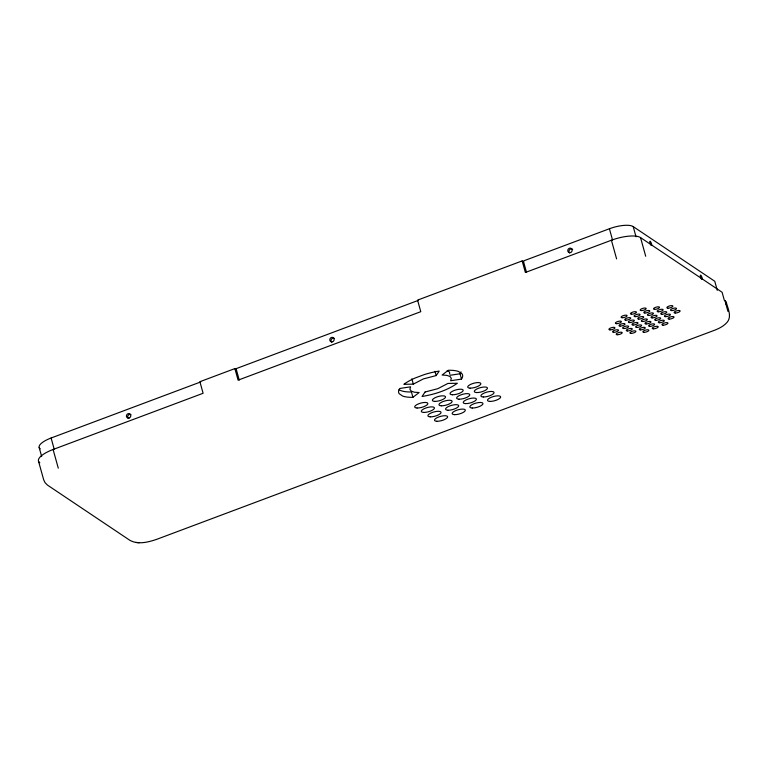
<?xml version="1.0" encoding="UTF-8"?>
<svg xmlns="http://www.w3.org/2000/svg" width="768" height="768" viewBox="0 0 768 768"><rect width="100%" height="100%" fill="white"/><g stroke="black" fill="none" stroke-linecap="round" stroke-linejoin="round"><path stroke-width="1.15" d="M449.75 374.17L449.472 372.019L447.197 370.493M436.176 375.571L439.2 371.088A33.139 10.627 -15.5 0 0 424.243 374.602L414.845 378.125A33.139 10.627 -15.5 0 0 403.891 384.326L413.328 384.134L423.36 378.922L436.176 375.571L434.986 371.299M412.915 397.315L419.165 392.544L414.384 392.218L411.187 391.075L409.891 389.213L410.63 386.822L399.725 388.474A33.139 10.627 -15.5 0 0 399.197 393.734L402.71 396.086A33.139 10.627 -15.5 0 0 412.915 397.315L411.437 391.978A33.139 10.627 -15.5 0 1 401.232 390.749L399.101 389.712M239.242 380.083L236.333 369.562L234.874 368.592L199.891 381.706L203.107 393.274L53.098 449.491A23.395 7.498 -15.5 0 0 39.821 462.749M526.531 272.4L523.613 261.888L522.163 260.918L417.571 300.115L420.778 311.683L238.09 380.16L234.874 368.592M40.253 448.838A19.104 6.125 -15.5 0 1 51.101 438.01L200.746 381.917M418.416 300.336L236.438 368.544L236.333 369.562M717.274 290.323L714.758 281.261L633.197 226.589A19.104 6.125 -15.5 0 0 609.408 228.749L523.718 260.861L523.613 261.888M726.106 304.435A23.395 7.498 -15.5 0 0 724.982 300.71L724.32 300.269L722.102 292.262L640.531 237.59A23.395 7.498 -15.5 0 0 611.414 240.23L525.37 272.477L522.163 260.918M450.221 375.254L460.032 373.766A33.139 10.627 -15.5 0 0 460.992 371.837M461.51 379.104L450.614 380.755L451.344 378.365L450.058 376.502L446.861 375.36L442.08 375.034L448.33 370.262A33.139 10.627 -15.5 0 1 458.534 371.491L462.038 373.843A33.139 10.627 -15.5 0 1 461.51 379.104L460.032 373.766M38.486 461.107L43.67 479.789L45.12 482.755L47.52 485.126L129.715 540.211C137.962 544.925 148.128 542.208 156.557 539.395L714.557 330.25C719.126 328.493 723.706 326.16 726.998 322.445C732.144 316.637 727.901 308.63 726.307 302.362M135.744 542.438L139.229 542.707M724.982 300.71L727.939 311.386M640.531 237.59L645.715 256.272M633.197 226.589L636.019 236.784M609.408 228.749L612.557 240.067M611.414 240.23L616.598 258.912M411.84 378.797L413.328 384.134M51.101 438.01L54.24 449.338M53.098 449.491L58.282 468.182M39.168 447.494L41.674 456.557M128.266 418.378A2.342 2.141 -56.2 0 1 130.886 414.557M651.13 245.357A2.342 0.586 69.5 0 1 650.88 245.021M650.621 244.57A2.342 0.586 69.5 0 1 649.795 241.459A2.342 0.586 69.5 0 1 651.072 242.65A2.342 0.586 69.5 0 1 651.667 245.549M701.674 279.245A2.342 0.586 69.5 0 1 700.339 275.933A2.342 0.586 69.5 0 1 701.28 275.875A2.342 0.586 69.5 0 1 702.288 279.206M331.632 342.163A2.342 2.141 -56.2 0 1 334.253 338.333M569.616 252.96A2.342 2.141 -56.2 0 1 569.587 249.754A2.342 2.141 -56.2 0 1 572.698 249.446M425.069 392.006L422.045 396.49C434.458 394.358 446.966 390.595 457.354 383.261L447.917 383.443L437.875 388.656L425.069 392.006M436.877 421.277A6.826 2.189 -15.5 0 0 447.581 417.264A6.826 2.189 -15.5 0 0 438.768 416.947A6.826 2.189 -15.5 0 0 436.877 421.277M454.541 414.653A6.826 2.189 -15.5 0 0 465.254 410.64A6.826 2.189 -15.5 0 0 456.432 410.323A6.826 2.189 -15.5 0 0 454.541 414.653M472.205 408.029A6.826 2.189 -15.5 0 0 482.918 404.016A6.826 2.189 -15.5 0 0 474.096 403.699A6.826 2.189 -15.5 0 0 472.205 408.029M489.878 401.405A6.826 2.189 -15.5 0 0 500.592 397.392A6.826 2.189 -15.5 0 0 491.77 397.075A6.826 2.189 -15.5 0 0 489.878 401.405M483.283 396.989A6.826 2.189 -15.5 0 0 493.987 392.966A6.826 2.189 -15.5 0 0 485.165 392.659A6.826 2.189 -15.5 0 0 483.283 396.989M465.61 403.613A6.826 2.189 -15.5 0 0 476.323 399.59A6.826 2.189 -15.5 0 0 467.501 399.283A6.826 2.189 -15.5 0 0 465.61 403.613M447.946 410.227A6.826 2.189 -15.5 0 0 458.65 406.214A6.826 2.189 -15.5 0 0 449.837 405.898A6.826 2.189 -15.5 0 0 447.946 410.227M430.272 416.851A6.826 2.189 -15.5 0 0 440.986 412.838A6.826 2.189 -15.5 0 0 432.163 412.522A6.826 2.189 -15.5 0 0 430.272 416.851M423.677 412.426A6.826 2.189 -15.5 0 0 434.381 408.413A6.826 2.189 -15.5 0 0 425.568 408.096A6.826 2.189 -15.5 0 0 423.677 412.426M441.341 405.811A6.826 2.189 -15.5 0 0 452.054 401.789A6.826 2.189 -15.5 0 0 443.232 401.482A6.826 2.189 -15.5 0 0 441.341 405.811M459.014 399.187A6.826 2.189 -15.5 0 0 469.718 395.174A6.826 2.189 -15.5 0 0 460.906 394.858A6.826 2.189 -15.5 0 0 459.014 399.187M476.678 392.563A6.826 2.189 -15.5 0 0 487.392 388.55A6.826 2.189 -15.5 0 0 478.57 388.234A6.826 2.189 -15.5 0 0 476.678 392.563M470.083 388.138A6.826 2.189 -15.5 0 0 480.787 384.125A6.826 2.189 -15.5 0 0 471.974 383.808A6.826 2.189 -15.5 0 0 470.083 388.138M452.41 394.762A6.826 2.189 -15.5 0 0 463.123 390.749A6.826 2.189 -15.5 0 0 454.301 390.432A6.826 2.189 -15.5 0 0 452.41 394.762M434.746 401.386A6.826 2.189 -15.5 0 0 445.459 397.373A6.826 2.189 -15.5 0 0 436.637 397.056A6.826 2.189 -15.5 0 0 434.746 401.386M417.072 408.01A6.826 2.189 -15.5 0 0 427.786 403.987A6.826 2.189 -15.5 0 0 418.963 403.68A6.826 2.189 -15.5 0 0 417.072 408.01M643.958 332.314A3.12 0.998 -15.5 0 0 648.854 330.48A3.12 0.998 -15.5 0 0 644.822 330.336A3.12 0.998 -15.5 0 0 643.958 332.314M653.309 328.81A3.12 0.998 -15.5 0 0 658.205 326.976A3.12 0.998 -15.5 0 0 654.173 326.832A3.12 0.998 -15.5 0 0 653.309 328.81M663.024 325.162A3.12 0.998 -15.5 0 0 667.92 323.328A3.12 0.998 -15.5 0 0 663.888 323.184A3.12 0.998 -15.5 0 0 663.024 325.162M669.12 319.085A3.12 0.998 -15.5 0 0 674.016 317.251A3.12 0.998 -15.5 0 0 669.984 317.107A3.12 0.998 -15.5 0 0 669.12 319.085M659.395 322.733A3.12 0.998 -15.5 0 0 664.291 320.899A3.12 0.998 -15.5 0 0 660.259 320.755A3.12 0.998 -15.5 0 0 659.395 322.733M649.68 326.371A3.12 0.998 -15.5 0 0 654.576 324.538A3.12 0.998 -15.5 0 0 650.544 324.394A3.12 0.998 -15.5 0 0 649.68 326.371M640.33 329.875A3.12 0.998 -15.5 0 0 645.226 328.042A3.12 0.998 -15.5 0 0 641.194 327.898A3.12 0.998 -15.5 0 0 640.33 329.875M630.979 333.379A3.12 0.998 -15.5 0 0 635.875 331.546A3.12 0.998 -15.5 0 0 631.843 331.402A3.12 0.998 -15.5 0 0 630.979 333.379M617.261 334.733A3.12 0.998 -15.5 0 0 622.166 332.899A3.12 0.998 -15.5 0 0 618.134 332.755A3.12 0.998 -15.5 0 0 617.261 334.733M613.632 332.294A3.12 0.998 -15.5 0 0 618.528 330.461A3.12 0.998 -15.5 0 0 614.496 330.317A3.12 0.998 -15.5 0 0 613.632 332.294M627.35 330.95A3.12 0.998 -15.5 0 0 632.246 329.117A3.12 0.998 -15.5 0 0 628.214 328.973A3.12 0.998 -15.5 0 0 627.35 330.95M636.701 327.446A3.12 0.998 -15.5 0 0 641.597 325.613A3.12 0.998 -15.5 0 0 637.565 325.469A3.12 0.998 -15.5 0 0 636.701 327.446M646.051 323.942A3.12 0.998 -15.5 0 0 650.947 322.109A3.12 0.998 -15.5 0 0 646.915 321.965A3.12 0.998 -15.5 0 0 646.051 323.942M655.766 320.294A3.12 0.998 -15.5 0 0 660.662 318.461A3.12 0.998 -15.5 0 0 656.63 318.317A3.12 0.998 -15.5 0 0 655.766 320.294M665.491 316.656A3.12 0.998 -15.5 0 0 670.387 314.822A3.12 0.998 -15.5 0 0 666.355 314.678A3.12 0.998 -15.5 0 0 665.491 316.656M675.206 313.018A3.12 0.998 -15.5 0 0 680.102 311.174A3.12 0.998 -15.5 0 0 676.07 311.03A3.12 0.998 -15.5 0 0 675.206 313.018M623.722 328.522A3.12 0.998 -15.5 0 0 628.618 326.678A3.12 0.998 -15.5 0 0 624.586 326.534A3.12 0.998 -15.5 0 0 623.722 328.522M633.072 325.018A3.12 0.998 -15.5 0 0 637.968 323.174A3.12 0.998 -15.5 0 0 633.936 323.03A3.12 0.998 -15.5 0 0 633.072 325.018M642.422 321.504A3.12 0.998 -15.5 0 0 647.318 319.67A3.12 0.998 -15.5 0 0 643.286 319.526A3.12 0.998 -15.5 0 0 642.422 321.504M652.138 317.866A3.12 0.998 -15.5 0 0 657.034 316.032A3.12 0.998 -15.5 0 0 653.002 315.888A3.12 0.998 -15.5 0 0 652.138 317.866M661.853 314.227A3.12 0.998 -15.5 0 0 666.749 312.384A3.12 0.998 -15.5 0 0 662.717 312.24A3.12 0.998 -15.5 0 0 661.853 314.227M671.578 310.579A3.12 0.998 -15.5 0 0 676.474 308.746A3.12 0.998 -15.5 0 0 672.442 308.602A3.12 0.998 -15.5 0 0 671.578 310.579M667.949 308.15A3.12 0.998 -15.5 0 0 672.845 306.317A3.12 0.998 -15.5 0 0 668.813 306.173A3.12 0.998 -15.5 0 0 667.949 308.15M658.224 311.789A3.12 0.998 -15.5 0 0 663.12 309.955A3.12 0.998 -15.5 0 0 659.088 309.811A3.12 0.998 -15.5 0 0 658.224 311.789M648.509 315.437A3.12 0.998 -15.5 0 0 653.405 313.594A3.12 0.998 -15.5 0 0 649.373 313.45A3.12 0.998 -15.5 0 0 648.509 315.437M638.794 319.075A3.12 0.998 -15.5 0 0 643.69 317.242A3.12 0.998 -15.5 0 0 639.658 317.098A3.12 0.998 -15.5 0 0 638.794 319.075M629.443 322.579A3.12 0.998 -15.5 0 0 634.339 320.746A3.12 0.998 -15.5 0 0 630.307 320.602A3.12 0.998 -15.5 0 0 629.443 322.579M610.003 329.866A3.12 0.998 -15.5 0 0 614.899 328.032A3.12 0.998 -15.5 0 0 610.867 327.888A3.12 0.998 -15.5 0 0 610.003 329.866M620.093 326.083A3.12 0.998 -15.5 0 0 624.989 324.25A3.12 0.998 -15.5 0 0 620.957 324.106A3.12 0.998 -15.5 0 0 620.093 326.083M616.464 323.654A3.12 0.998 -15.5 0 0 621.36 321.821A3.12 0.998 -15.5 0 0 617.328 321.677A3.12 0.998 -15.5 0 0 616.464 323.654M625.814 320.15A3.12 0.998 -15.5 0 0 630.71 318.317A3.12 0.998 -15.5 0 0 626.678 318.173A3.12 0.998 -15.5 0 0 625.814 320.15M635.165 316.646A3.12 0.998 -15.5 0 0 640.061 314.803A3.12 0.998 -15.5 0 0 636.029 314.659A3.12 0.998 -15.5 0 0 635.165 316.646M644.88 312.998A3.12 0.998 -15.5 0 0 649.776 311.165A3.12 0.998 -15.5 0 0 645.744 311.021A3.12 0.998 -15.5 0 0 644.88 312.998M654.595 309.36A3.12 0.998 -15.5 0 0 659.491 307.526A3.12 0.998 -15.5 0 0 655.459 307.382A3.12 0.998 -15.5 0 0 654.595 309.36M641.251 310.57A3.12 0.998 -15.5 0 0 646.147 308.736A3.12 0.998 -15.5 0 0 642.115 308.592A3.12 0.998 -15.5 0 0 641.251 310.57M631.536 314.208A3.12 0.998 -15.5 0 0 636.432 312.374A3.12 0.998 -15.5 0 0 632.4 312.23A3.12 0.998 -15.5 0 0 631.536 314.208M622.186 317.712A3.12 0.998 -15.5 0 0 627.082 315.878A3.12 0.998 -15.5 0 0 623.05 315.734A3.12 0.998 -15.5 0 0 622.186 317.712M570.566 252.538A2.342 2.141 -56.2 0 0 571.517 248.65A2.342 2.141 -56.2 0 0 567.84 250.022A2.342 2.141 -56.2 0 0 570.566 252.538M129.216 417.965A2.342 2.141 -56.2 0 0 130.157 414.077A2.342 2.141 -56.2 0 0 126.49 415.45A2.342 2.141 -56.2 0 0 129.216 417.965M332.573 341.741A2.342 2.141 -56.2 0 0 333.523 337.853A2.342 2.141 -56.2 0 0 329.846 339.226A2.342 2.141 -56.2 0 0 332.573 341.741"/></g></svg>
